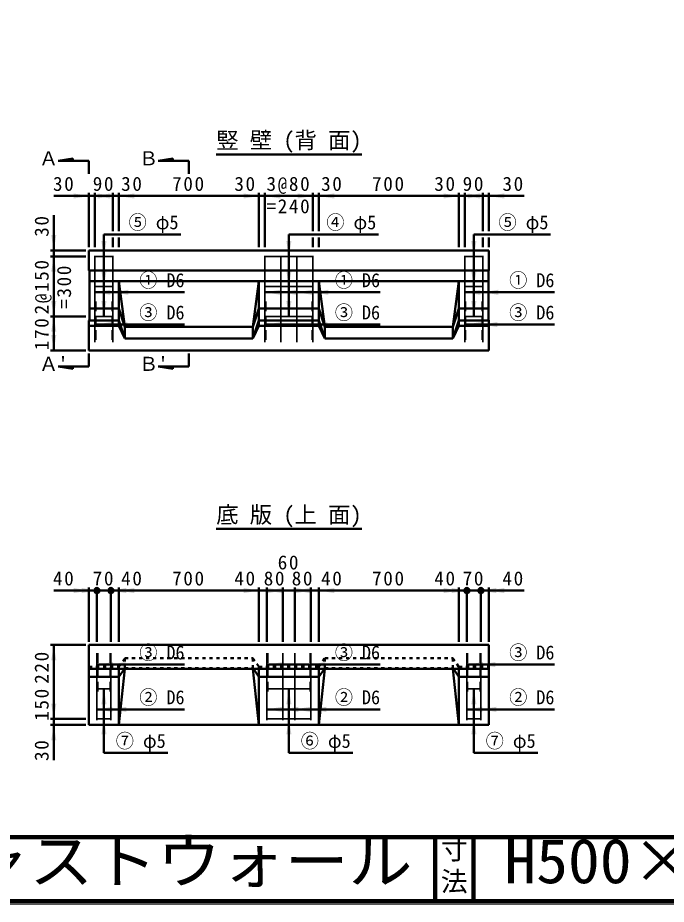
# Model space of a CAD drawing. Units: millimetres, scale not verified. Extents: x 100 to 4105, y 100 to 2870.
# Drawn here: x 2078 to 3091, y 100 to 1485 of the extents above; entities that cross this region are included whole.
import ezdxf
from ezdxf.enums import TextEntityAlignment as Align

# ---------------------------------------------------------------- set-up
doc = ezdxf.new("R2010")
doc.units = ezdxf.units.MM
doc.header["$LTSCALE"] = 5
doc.linetypes.add('USER2', pattern=[2.2, 1, -1.2])
doc.linetypes.add('USER4', pattern=[4.5, 3, -1.5])
doc.layers.add('V-nasSTD', color=7, linetype='Continuous', lineweight=50)
doc.styles.add('ＭＳ ゴシック', font='')
doc.styles.get('ＭＳ ゴシック').set_extended_font_data('MS Gothic')

msp = doc.modelspace()

# ---------------------------------------------------------------- hatches: boundary and pattern name
at = {"layer": 'V-nasSTD'}
for points in [[(2165.109, 1206.524), (2165.109, 1202.524), (2189.109, 1206.524), (2165.109, 1210.524)], [(2222.484, 1206.524), (2222.484, 1202.524), (2198.484, 1206.524), (2222.484, 1210.524)], [(2202.609, 1206.524), (2202.609, 1210.524), (2226.609, 1206.524), (2202.609, 1202.524)], [(2259.984, 1206.524), (2259.984, 1202.524), (2235.984, 1206.524), (2259.984, 1210.524)], [(2430.734, 1206.524), (2430.734, 1210.524), (2454.734, 1206.524), (2430.734, 1202.524)], [(2488.109, 1206.524), (2488.109, 1202.524), (2464.109, 1206.524), (2488.109, 1210.524)], [(2515.109, 1206.524), (2515.109, 1210.524), (2539.109, 1206.524), (2515.109, 1202.524)], [(2572.484, 1206.524), (2572.484, 1210.524), (2548.484, 1206.524), (2572.484, 1202.524)], [(2743.234, 1206.524), (2743.234, 1202.524), (2767.234, 1206.524), (2743.234, 1210.524)], [(2800.609, 1206.524), (2800.609, 1210.524), (2776.609, 1206.524), (2800.609, 1202.524)], [(2780.734, 1206.524), (2780.734, 1202.524), (2804.734, 1206.524), (2780.734, 1210.524)], [(2838.109, 1206.524), (2838.109, 1202.524), (2814.109, 1206.524), (2838.109, 1210.524)], [(2134.109, 1145.524), (2138.109, 1145.524), (2134.109, 1121.524), (2130.109, 1145.524)], [(2212.547, 1136.149), (2216.547, 1136.149), (2212.547, 1112.149), (2208.547, 1136.149)], [(2501.609, 1136.149), (2505.609, 1136.149), (2501.609, 1112.149), (2497.609, 1136.149)], [(2790.672, 1136.149), (2794.672, 1136.149), (2790.672, 1112.149), (2786.672, 1136.149)], [(2134.109, 1088.149), (2130.109, 1088.149), (2134.109, 1112.149), (2138.109, 1088.149)], [(2212.547, 1089.274), (2216.547, 1089.274), (2212.547, 1065.274), (2208.547, 1089.274)], [(2501.609, 1089.274), (2505.609, 1089.274), (2501.609, 1065.274), (2497.609, 1089.274)], [(2790.672, 1089.274), (2794.672, 1089.274), (2790.672, 1065.274), (2786.672, 1089.274)], [(2222.484, 1056.073), (2222.484, 1052.073), (2198.484, 1056.073), (2222.484, 1060.073)], [(2250.609, 1056.073), (2250.609, 1052.073), (2226.609, 1056.073), (2250.609, 1060.073)], [(2488.109, 1056.073), (2488.109, 1052.073), (2464.109, 1056.073), (2488.109, 1060.073)], [(2513.109, 1056.073), (2513.109, 1052.073), (2489.109, 1056.073), (2513.109, 1060.073)], [(2538.109, 1056.073), (2538.109, 1052.073), (2514.109, 1056.073), (2538.109, 1060.073)], [(2563.109, 1056.073), (2563.109, 1052.073), (2539.109, 1056.073), (2563.109, 1060.073)], [(2800.609, 1056.073), (2800.609, 1052.073), (2776.609, 1056.073), (2800.609, 1060.073)], [(2828.734, 1056.073), (2828.734, 1052.073), (2804.734, 1056.073), (2828.734, 1060.073)], [(2134.109, 1042.399), (2138.109, 1042.399), (2134.109, 1018.399), (2130.109, 1042.399)], [(2212.547, 1042.399), (2216.547, 1042.399), (2212.547, 1018.399), (2208.547, 1042.399)], [(2501.609, 1042.399), (2505.609, 1042.399), (2501.609, 1018.399), (2497.609, 1042.399)], [(2790.672, 1042.399), (2794.672, 1042.399), (2790.672, 1018.399), (2786.672, 1042.399)], [(2134.109, 994.399), (2138.109, 994.399), (2134.109, 1018.399), (2130.109, 994.399)], [(2223.734, 1005.624), (2223.734, 1001.624), (2199.734, 1005.624), (2223.734, 1009.624)], [(2249.331, 1005.624), (2249.331, 1001.624), (2225.331, 1005.624), (2249.331, 1009.624)], [(2489.359, 1005.624), (2489.359, 1001.624), (2465.359, 1005.624), (2489.359, 1009.624)], [(2561.831, 1005.624), (2561.831, 1001.624), (2537.831, 1005.624), (2561.831, 1009.624)], [(2801.859, 1005.624), (2801.859, 1001.624), (2777.859, 1005.624), (2801.859, 1009.624)], [(2827.456, 1005.624), (2827.456, 1001.624), (2803.456, 1005.624), (2827.456, 1009.624)], [(2134.109, 989.274), (2138.109, 989.274), (2134.109, 965.274), (2130.109, 989.274)], [(2165.109, 590.1), (2165.109, 586.1), (2189.109, 590.1), (2165.109, 594.1)], [(2177.609, 590.1), (2177.609, 586.1), (2201.609, 590.1), (2177.609, 594.1)], [(2247.486, 590.1), (2247.486, 586.1), (2223.486, 590.1), (2247.486, 594.1)], [(2259.984, 590.1), (2259.984, 586.1), (2235.984, 590.1), (2259.984, 594.1)], [(2430.734, 590.1), (2430.734, 594.1), (2454.734, 590.1), (2430.734, 586.1)], [(2491.234, 590.1), (2491.234, 594.1), (2467.234, 590.1), (2491.234, 586.1)], [(2468.233, 590.1), (2468.233, 586.1), (2492.233, 590.1), (2468.233, 594.1)], [(2534.984, 590.1), (2534.984, 594.1), (2510.984, 590.1), (2534.984, 586.1)], [(2511.983, 590.1), (2511.983, 586.1), (2535.983, 590.1), (2511.983, 594.1)], [(2572.484, 590.1), (2572.484, 594.1), (2548.484, 590.1), (2572.484, 586.1)], [(2743.234, 590.1), (2743.234, 586.1), (2767.234, 590.1), (2743.234, 594.1)], [(2755.733, 590.1), (2755.733, 586.1), (2779.733, 590.1), (2755.733, 594.1)], [(2825.609, 590.1), (2825.609, 586.1), (2801.609, 590.1), (2825.609, 594.1)], [(2838.109, 590.1), (2838.109, 586.1), (2814.109, 590.1), (2838.109, 594.1)], [(2134.109, 481.1), (2130.109, 481.1), (2134.109, 505.1), (2138.109, 481.1)], [(2226.859, 474.45), (2226.859, 470.45), (2202.859, 474.45), (2226.859, 478.45)], [(2246.234, 474.45), (2246.234, 470.45), (2222.234, 474.45), (2246.234, 478.45)], [(2492.484, 474.45), (2492.484, 470.45), (2468.484, 474.45), (2492.484, 478.45)], [(2558.734, 474.45), (2558.734, 470.45), (2534.734, 474.45), (2558.734, 478.45)], [(2804.984, 474.45), (2804.984, 470.45), (2780.984, 474.45), (2804.984, 478.45)], [(2824.359, 474.45), (2824.359, 470.45), (2800.359, 474.45), (2824.359, 478.45)], [(2212.547, 412.35), (2216.547, 412.35), (2212.547, 436.35), (2208.547, 412.35)], [(2501.609, 412.35), (2505.609, 412.35), (2501.609, 436.35), (2497.609, 412.35)], [(2790.672, 412.35), (2794.672, 412.35), (2790.672, 436.35), (2786.672, 412.35)], [(2134.109, 413.475), (2138.109, 413.475), (2134.109, 389.475), (2130.109, 413.475)], [(2225.609, 404.475), (2225.609, 400.475), (2201.609, 404.475), (2225.609, 408.475)], [(2247.484, 404.475), (2247.484, 400.475), (2223.484, 404.475), (2247.484, 408.475)], [(2491.234, 404.475), (2491.234, 400.475), (2467.234, 404.475), (2491.234, 408.475)], [(2516.234, 404.475), (2516.234, 400.475), (2492.234, 404.475), (2516.234, 408.475)], [(2534.984, 404.475), (2534.984, 400.475), (2510.984, 404.475), (2534.984, 408.475)], [(2559.984, 404.475), (2559.984, 400.475), (2535.984, 404.475), (2559.984, 408.475)], [(2803.734, 404.475), (2803.734, 400.475), (2779.734, 404.475), (2803.734, 408.475)], [(2825.609, 404.475), (2825.609, 400.475), (2801.609, 404.475), (2825.609, 408.475)], [(2212.547, 365.475), (2216.547, 365.475), (2212.547, 389.475), (2208.547, 365.475)], [(2501.609, 365.475), (2505.609, 365.475), (2501.609, 389.475), (2497.609, 365.475)], [(2790.672, 365.475), (2794.672, 365.475), (2790.672, 389.475), (2786.672, 365.475)], [(2134.109, 356.1), (2138.109, 356.1), (2134.109, 380.1), (2130.109, 356.1)]]:
    msp.add_hatch(color=256, dxfattribs=at).paths.add_polyline_path(points)

# ---------------------------------------------------------------- linework, layer by layer
for p, q in [((2164.109, 1265.206), (2141.069, 1261.366)), ((2164.109, 1261.366), (2141.069, 1261.366)), ((2164.109, 1261.366), (2164.109, 1265.206)), ((2164.109, 1261.366), (2189.109, 1261.366)), ((2189.109, 1261.366), (2189.109, 1241.366)), ((2320.359, 1265.206), (2297.319, 1261.366)), ((2320.359, 1261.366), (2297.319, 1261.366)), ((2320.359, 1261.366), (2320.359, 1265.206)), ((2320.359, 1261.366), (2345.359, 1261.366)), ((2345.359, 1261.366), (2345.359, 1241.366)), ((2387.859, 1271.524), (2615.359, 1271.524)), ((2189.109, 1206.524), (2134.109, 1206.524)), ((2189.109, 1211.524), (2189.109, 1126.524)), ((2198.484, 1206.524), (2189.109, 1206.524)), ((2198.484, 1211.524), (2198.484, 1126.524)), ((2226.609, 1206.524), (2198.484, 1206.524)), ((2226.609, 1211.524), (2226.609, 1151.524)), ((2235.984, 1206.524), (2226.609, 1206.524)), ((2235.984, 1211.524), (2235.984, 1151.524)), ((2454.734, 1206.524), (2235.984, 1206.524)), ((2454.734, 1211.524), (2454.734, 1126.524)), ((2464.109, 1206.524), (2454.734, 1206.524)), ((2464.109, 1211.524), (2464.109, 1126.524)), ((2539.109, 1206.524), (2464.109, 1206.524)), ((2539.109, 1211.524), (2539.109, 1151.524)), ((2548.484, 1206.524), (2539.109, 1206.524)), ((2548.484, 1211.524), (2548.484, 1151.524)), ((2548.484, 1206.524), (2767.234, 1206.524)), ((2767.234, 1211.524), (2767.234, 1126.524)), ((2767.234, 1206.524), (2776.609, 1206.524)), ((2776.609, 1211.524), (2776.609, 1126.524)), ((2776.609, 1206.524), (2804.734, 1206.524)), ((2804.734, 1211.524), (2804.734, 1151.524)), ((2804.734, 1206.524), (2814.109, 1206.524)), ((2814.109, 1211.524), (2814.109, 1151.524)), ((2814.109, 1206.524), (2869.109, 1206.524)), ((2134.109, 1121.524), (2134.109, 1176.524)), ((2212.547, 1146.524), (2212.547, 1018.399)), ((2212.547, 1146.524), (2332.547, 1146.524)), ((2226.609, 1141.524), (2226.609, 1126.524)), ((2235.984, 1141.524), (2235.984, 1126.524)), ((2501.609, 1146.524), (2501.609, 1018.399)), ((2501.609, 1146.524), (2641.609, 1146.524)), ((2539.109, 1141.524), (2539.109, 1126.524)), ((2548.484, 1141.524), (2548.484, 1126.524)), ((2790.672, 1146.524), (2790.672, 1018.399)), ((2790.672, 1146.524), (2910.672, 1146.524)), ((2804.734, 1141.524), (2804.734, 1126.524)), ((2814.109, 1141.524), (2814.109, 1126.524)), ((2129.109, 1121.524), (2184.109, 1121.524)), ((2184.109, 1112.149), (2129.109, 1112.149)), ((2134.109, 1112.149), (2134.109, 1121.524)), ((2134.109, 1112.149), (2134.109, 1018.399)), ((2814.109, 1121.524), (2189.109, 1121.524)), ((2189.109, 1121.524), (2189.109, 1090.274)), ((2814.109, 1121.524), (2814.109, 1090.274)), ((2189.109, 1090.274), (2189.891, 1089.492)), ((2814.109, 1090.274), (2189.109, 1090.274)), ((2189.891, 1012.93), (2189.891, 1089.492)), ((2814.109, 1090.274), (2813.328, 1089.492)), ((2813.328, 1012.93), (2813.328, 1089.492)), ((2813.328, 1073.399), (2189.891, 1073.399)), ((2235.984, 1073.399), (2245.359, 1002.149)), ((2235.984, 1073.399), (2235.984, 1003.711)), ((2445.359, 1002.149), (2454.734, 1073.399)), ((2454.734, 1073.399), (2454.734, 1003.711)), ((2548.484, 1073.399), (2557.859, 1002.149)), ((2548.484, 1073.399), (2548.484, 1003.711)), ((2757.859, 1002.149), (2767.234, 1073.399)), ((2767.234, 1073.399), (2767.234, 1003.711)), ((2338.484, 1056.073), (2198.484, 1056.073)), ((2644.109, 1056.073), (2464.109, 1056.073)), ((2916.609, 1056.073), (2776.609, 1056.073)), ((2189.891, 1030.899), (2235.984, 1030.899)), ((2235.984, 1030.899), (2245.359, 1002.149)), ((2454.734, 1030.899), (2445.359, 1002.149)), ((2454.734, 1030.899), (2548.484, 1030.899)), ((2548.484, 1030.899), (2557.859, 1002.149)), ((2767.234, 1030.899), (2757.859, 1002.149)), ((2767.234, 1030.899), (2813.328, 1030.899)), ((2184.109, 1018.399), (2129.109, 1018.399)), ((2134.109, 965.274), (2134.109, 1018.399)), ((2189.109, 1012.149), (2189.891, 1012.93)), ((2189.109, 1012.149), (2189.109, 965.274)), ((2189.109, 1012.149), (2235.984, 1012.149)), ((2235.984, 1012.149), (2245.359, 984.024)), ((2445.359, 984.024), (2454.734, 1012.149)), ((2454.734, 1012.149), (2548.484, 1012.149)), ((2548.484, 1012.149), (2557.859, 984.024)), ((2767.234, 1012.149), (2757.859, 984.024)), ((2767.234, 1012.149), (2814.109, 1012.149)), ((2814.109, 1012.149), (2813.328, 1012.93)), ((2814.109, 965.274), (2814.109, 1012.149)), ((2189.109, 1003.711), (2235.984, 1003.711)), ((2338.484, 1005.624), (2199.734, 1005.624)), ((2235.984, 1003.711), (2245.359, 984.024)), ((2245.359, 1002.149), (2445.359, 1002.149)), ((2245.359, 1002.149), (2245.359, 984.024)), ((2445.359, 984.024), (2454.734, 1003.711)), ((2445.359, 1002.149), (2445.359, 984.024)), ((2454.734, 1003.711), (2548.484, 1003.711)), ((2644.109, 1005.624), (2465.359, 1005.624)), ((2548.484, 1003.711), (2557.859, 984.024)), ((2557.859, 1002.149), (2757.859, 1002.149)), ((2557.859, 1002.149), (2557.859, 984.024)), ((2767.234, 1003.711), (2757.859, 984.024)), ((2757.859, 1002.149), (2757.859, 984.024)), ((2767.234, 1003.711), (2814.109, 1003.711)), ((2916.609, 1005.624), (2777.859, 1005.624)), ((2245.359, 984.024), (2445.359, 984.024)), ((2557.859, 984.024), (2757.859, 984.024)), ((2184.109, 965.274), (2129.109, 965.274)), ((2189.109, 965.274), (2814.109, 965.274)), ((2189.109, 940.274), (2189.109, 960.274)), ((2345.359, 940.274), (2345.359, 960.274)), ((2164.109, 936.434), (2141.069, 940.274)), ((2164.109, 940.274), (2141.069, 940.274)), ((2164.109, 940.274), (2189.109, 940.274)), ((2164.109, 940.274), (2164.109, 936.434)), ((2320.359, 936.434), (2297.319, 940.274)), ((2320.359, 940.274), (2297.319, 940.274)), ((2320.359, 940.274), (2345.359, 940.274)), ((2320.359, 940.274), (2320.359, 936.434)), ((2387.859, 686.35), (2615.359, 686.35)), ((2189.109, 590.1), (2134.109, 590.1)), ((2189.109, 595.1), (2189.109, 510.1)), ((2201.609, 590.1), (2189.109, 590.1)), ((2201.609, 595.1), (2201.609, 510.1)), ((2223.486, 590.1), (2201.611, 590.1)), ((2223.484, 595.1), (2223.484, 510.1)), ((2235.984, 590.1), (2223.484, 590.1)), ((2235.984, 595.1), (2235.984, 510.1)), ((2454.734, 590.1), (2235.984, 590.1)), ((2454.734, 595.1), (2454.734, 510.1)), ((2467.234, 590.1), (2454.734, 590.1)), ((2467.234, 595.1), (2467.234, 510.1)), ((2492.234, 590.1), (2467.234, 590.1)), ((2492.234, 595.1), (2492.234, 510.1)), ((2510.984, 590.1), (2492.234, 590.1)), ((2510.984, 595.1), (2510.984, 510.1)), ((2510.984, 590.1), (2535.984, 590.1)), ((2535.984, 595.1), (2535.984, 510.1)), ((2535.984, 590.1), (2548.484, 590.1)), ((2548.484, 595.1), (2548.484, 510.1)), ((2548.484, 590.1), (2767.234, 590.1)), ((2767.234, 595.1), (2767.234, 510.1)), ((2767.234, 590.1), (2779.734, 590.1)), ((2779.733, 590.1), (2801.608, 590.1)), ((2779.734, 595.1), (2779.734, 510.1)), ((2801.609, 595.1), (2801.609, 510.1)), ((2801.609, 590.1), (2814.109, 590.1)), ((2814.109, 595.1), (2814.109, 510.1)), ((2814.109, 590.1), (2869.109, 590.1)), ((2184.109, 505.1), (2129.109, 505.1)), ((2134.109, 505.1), (2134.109, 436.35)), ((2189.109, 505.1), (2189.109, 380.1)), ((2814.109, 505.1), (2189.109, 505.1)), ((2814.109, 505.1), (2814.109, 380.1)), ((2338.513, 474.45), (2202.859, 474.45)), ((2644.138, 474.45), (2468.484, 474.45)), ((2916.638, 474.45), (2780.984, 474.45)), ((2814.109, 467.6), (2189.109, 467.6)), ((2235.984, 467.6), (2235.984, 380.1)), ((2244.507, 467.6), (2235.984, 455.1)), ((2235.984, 380.1), (2245.295, 467.6)), ((2445.424, 467.6), (2454.734, 380.1)), ((2446.212, 467.6), (2454.734, 455.1)), ((2454.734, 380.1), (2454.734, 467.6)), ((2548.484, 467.6), (2548.484, 380.1)), ((2557.007, 467.6), (2548.484, 455.1)), ((2548.484, 380.1), (2557.795, 467.6)), ((2757.924, 467.6), (2767.234, 380.1)), ((2758.712, 467.6), (2767.234, 455.1)), ((2767.234, 380.1), (2767.234, 467.6)), ((2235.984, 455.1), (2189.109, 455.1)), ((2548.484, 455.1), (2454.734, 455.1)), ((2814.109, 455.1), (2767.234, 455.1)), ((2134.109, 389.475), (2134.109, 436.35)), ((2212.547, 336.35), (2212.547, 436.35)), ((2501.609, 336.35), (2501.609, 436.35)), ((2790.672, 336.35), (2790.672, 436.35)), ((2338.513, 404.475), (2201.609, 404.475)), ((2644.138, 404.475), (2467.234, 404.475)), ((2916.638, 404.475), (2779.734, 404.475)), ((2184.109, 389.475), (2129.109, 389.475)), ((2134.109, 389.475), (2134.109, 380.1)), ((2129.109, 380.1), (2184.109, 380.1)), ((2134.109, 380.1), (2134.109, 325.1)), ((2814.109, 380.1), (2189.109, 380.1)), ((2212.547, 336.35), (2312.547, 336.35)), ((2501.609, 336.35), (2601.609, 336.35)), ((2790.672, 336.35), (2890.672, 336.35))]:
    msp.add_line(p, q, dxfattribs=at)
at = {"layer": 'V-nasSTD', "lineweight": 35}
for p, q in [((2198.484, 1112.807), (2198.484, 978.086)), ((2198.484, 1112.149), (2226.609, 1112.149)), ((2226.609, 1112.807), (2226.609, 978.086)), ((2464.109, 1112.807), (2464.109, 978.086)), ((2464.109, 1112.149), (2539.109, 1112.149)), ((2489.109, 1112.807), (2489.109, 978.086)), ((2514.109, 1112.807), (2514.109, 978.086)), ((2539.109, 1112.807), (2539.109, 978.086)), ((2776.609, 1112.807), (2776.609, 978.086)), ((2776.609, 1112.149), (2804.734, 1112.149)), ((2804.734, 1112.807), (2804.734, 978.086)), ((2198.484, 1065.274), (2226.609, 1065.274)), ((2464.109, 1065.274), (2539.109, 1065.274)), ((2776.609, 1065.274), (2804.734, 1065.274)), ((2198.484, 1018.399), (2226.609, 1018.399)), ((2464.109, 1018.399), (2539.109, 1018.399)), ((2776.609, 1018.399), (2804.734, 1018.399)), ((2201.609, 492.288), (2201.609, 387.436)), ((2223.484, 492.288), (2223.484, 387.436)), ((2467.235, 492.288), (2467.244, 387.436)), ((2492.234, 492.288), (2492.234, 387.436)), ((2510.984, 492.288), (2510.984, 387.436)), ((2535.984, 492.288), (2535.984, 387.436)), ((2779.734, 492.288), (2779.734, 387.436)), ((2801.609, 492.288), (2801.609, 387.436)), ((2201.609, 436.35), (2223.484, 436.35)), ((2467.234, 436.35), (2535.984, 436.35)), ((2779.734, 436.35), (2801.609, 436.35)), ((2201.609, 389.475), (2223.484, 389.475)), ((2467.234, 389.475), (2535.984, 389.475)), ((2779.734, 389.475), (2801.609, 389.475))]:
    msp.add_line(p, q, dxfattribs=at)
at = {"layer": 'V-nasSTD', "linetype": 'USER4', "lineweight": 35}
for p, q in [((2199.734, 1041.678), (2199.734, 978.086)), ((2225.359, 1041.678), (2225.359, 978.086)), ((2465.359, 1041.678), (2465.359, 978.086)), ((2537.859, 1041.678), (2537.859, 978.086)), ((2777.859, 1041.678), (2777.859, 978.086)), ((2803.484, 1041.678), (2803.484, 978.086)), ((2202.859, 492.288), (2202.859, 428.695)), ((2222.234, 492.288), (2222.234, 428.695)), ((2468.484, 492.288), (2468.484, 428.695)), ((2534.734, 492.288), (2534.734, 428.695)), ((2780.984, 492.288), (2780.984, 428.695)), ((2800.359, 492.288), (2800.359, 428.695))]:
    msp.add_line(p, q, dxfattribs=at)
at = {"layer": 'V-nasSTD', "linetype": 'USER2'}
for p, q in [((2235.984, 470.725), (2245.359, 484.475)), ((2245.359, 484.475), (2445.359, 484.475)), ((2245.359, 484.475), (2245.359, 468.85)), ((2445.359, 484.475), (2454.734, 470.725)), ((2445.359, 484.475), (2445.359, 468.85)), ((2548.484, 470.725), (2557.859, 484.475)), ((2557.859, 484.475), (2757.859, 484.475)), ((2557.859, 484.475), (2557.859, 468.85)), ((2757.859, 484.475), (2767.234, 470.725)), ((2757.859, 484.475), (2757.859, 468.85)), ((2189.109, 470.725), (2235.984, 470.725)), ((2235.984, 470.725), (2235.984, 467.6)), ((2244.507, 467.6), (2245.359, 468.85)), ((2245.359, 468.85), (2245.295, 467.6)), ((2245.359, 468.85), (2445.359, 468.85)), ((2445.424, 467.6), (2445.359, 468.85)), ((2445.359, 468.85), (2446.212, 467.6)), ((2454.734, 470.725), (2548.484, 470.725)), ((2454.734, 470.725), (2454.734, 467.6)), ((2548.484, 470.725), (2548.484, 467.6)), ((2557.007, 467.6), (2557.859, 468.85)), ((2557.859, 468.85), (2557.795, 467.6)), ((2557.859, 468.85), (2757.859, 468.85)), ((2757.924, 467.6), (2757.859, 468.85)), ((2757.859, 468.85), (2758.712, 467.6)), ((2767.234, 470.725), (2814.109, 470.725)), ((2767.234, 470.725), (2767.234, 467.6))]:
    msp.add_line(p, q, dxfattribs=at)
at = {"layer": 'V-nasSTD', "lineweight": 100}
for p, q in [((105, 205), (4100, 205)), ((2730, 205), (2730, 105)), ((2790, 205), (2790, 105)), ((105, 105), (4100, 105))]:
    msp.add_line(p, q, dxfattribs=at)
at = {"layer": 'V-nasSTD', "lineweight": 13}
msp.add_lwpolyline([(100, 100), (100, 2870), (4105, 2870), (4105, 100)], close=True, dxfattribs=at)
at = {"layer": 'V-nasSTD'}
for centre in [(2201.609, 590.1), (2223.486, 590.1), (2779.733, 590.1), (2801.609, 590.1)]:
    msp.add_circle(centre, 4, dxfattribs=at)

# ---------------------------------------------------------------- texts
at = {"layer": 'V-nasSTD', "style": 'ＭＳ ゴシック'}
for s, height, p in [('竪 壁 (背 面)', 25.66, (2501.609, 1306.524)), ('Ａ', 21.99, (2126.069, 1276.366)), ('Ｂ', 21.99, (2282.319, 1276.366)), ("Ａ'", 21.99, (2133.569, 955.274)), ("Ｂ'", 21.99, (2289.819, 955.274)), ('底 版 (上 面)', 25.66, (2501.609, 721.35))]:
    msp.add_text(s, height=height, dxfattribs=at).set_placement(p, align=Align.TOP_CENTER)
at = {"layer": 'V-nasSTD', "style": 'ＭＳ ゴシック', "width": 0.95}
for s, p in [('⑤ φ5', (2290.07, 1176.332)), ('④ φ5', (2599.133, 1176.332)), ('⑤ φ5', (2868.195, 1176.332)), ('① D6', (2303.087, 1085.881)), ('① D6', (2608.712, 1085.881)), ('① D6', (2881.212, 1085.881)), ('③ D6', (2303.087, 1035.432)), ('③ D6', (2608.712, 1035.432)), ('③ D6', (2881.212, 1035.432)), ('③ D6', (2303.116, 504.258)), ('③ D6', (2608.741, 504.258)), ('③ D6', (2881.241, 504.258)), ('② D6', (2303.116, 434.283)), ('② D6', (2608.741, 434.283)), ('② D6', (2881.241, 434.283)), ('⑦ φ5', (2270.07, 366.158)), ('⑥ φ5', (2559.133, 366.158)), ('⑦ φ5', (2848.195, 366.158))]:
    msp.add_text(s, height=21.85, dxfattribs=at).set_placement(p, align=Align.TOP_CENTER)
at = {"layer": 'V-nasSTD', "style": 'ＭＳ ゴシック', "width": 1.05}
for s, p in [('プレキャストウォール', (1697, 202.47)), ('H500×B400×L2000', (2838.25, 202.508))]:
    msp.add_text(s, height=69.65, dxfattribs=at).set_placement(p, align=Align.TOP_LEFT)
at = {"layer": 'V-nasSTD', "style": 'ＭＳ ゴシック'}
for s, p in [('寸', (2738.982, 200.999)), ('法', (2738.976, 151.01))]:
    msp.add_text(s, height=30.79, dxfattribs=at).set_placement(p, align=Align.TOP_LEFT)
at = {"layer": 'V-nasSTD', "char_height": 21.99, "attachment_point": 2, "style": 'ＭＳ ゴシック'}
for s, insert in [('\\T1.17;30', (2150.359, 1236.524)), ('\\T1.17;90', (2212.547, 1236.524)), ('\\T1.17;30', (2256.922, 1236.524)), ('\\T1.17;700', (2345.359, 1236.524)), ('\\T1.17;30', (2433.797, 1236.524)), ('\\T1.17;3@80', (2501.609, 1236.524)), ('\\T1.17;30', (2569.422, 1236.524)), ('\\T1.17;700', (2657.859, 1236.524)), ('\\T1.17;30', (2746.297, 1236.524)), ('\\T1.17;90', (2790.672, 1236.524)), ('\\T1.17;30', (2852.859, 1236.524)), ('\\T1.17;=240', (2501.609, 1201.524)), ('\\T1.17;60', (2501.608, 645.1)), ('\\T1.17;40', (2150.359, 620.1)), ('\\T1.17;70', (2212.547, 620.1)), ('\\T1.17;40', (2256.922, 620.1)), ('\\T1.17;700', (2345.359, 620.1)), ('\\T1.17;40', (2433.797, 620.1)), ('\\T1.17;80', (2479.733, 620.1)), ('\\T1.17;80', (2523.486, 620.1)), ('\\T1.17;40', (2569.422, 620.1)), ('\\T1.17;700', (2657.859, 620.1)), ('\\T1.17;40', (2746.297, 620.1)), ('\\T1.17;70', (2790.672, 620.1)), ('\\T1.17;40', (2852.859, 620.1))]:
    msp.add_mtext(s, dxfattribs=dict(at, insert=insert))
at = {"layer": 'V-nasSTD', "char_height": 21.99, "attachment_point": 2, "rotation": 90, "style": 'ＭＳ ゴシック'}
for s, insert in [('\\T1.17;30', (2104.109, 1160.274)), ('\\T1.17;2@150', (2104.109, 1065.274)), ('\\T1.17;=300', (2139.109, 1065.274)), ('\\T1.17;170', (2104.109, 991.836)), ('\\T1.17;220', (2104.109, 470.725)), ('\\T1.17;150', (2104.109, 412.913)), ('\\T1.17;30', (2104.109, 341.35))]:
    msp.add_mtext(s, dxfattribs=dict(at, insert=insert))

doc.saveas('drawing.dxf')
